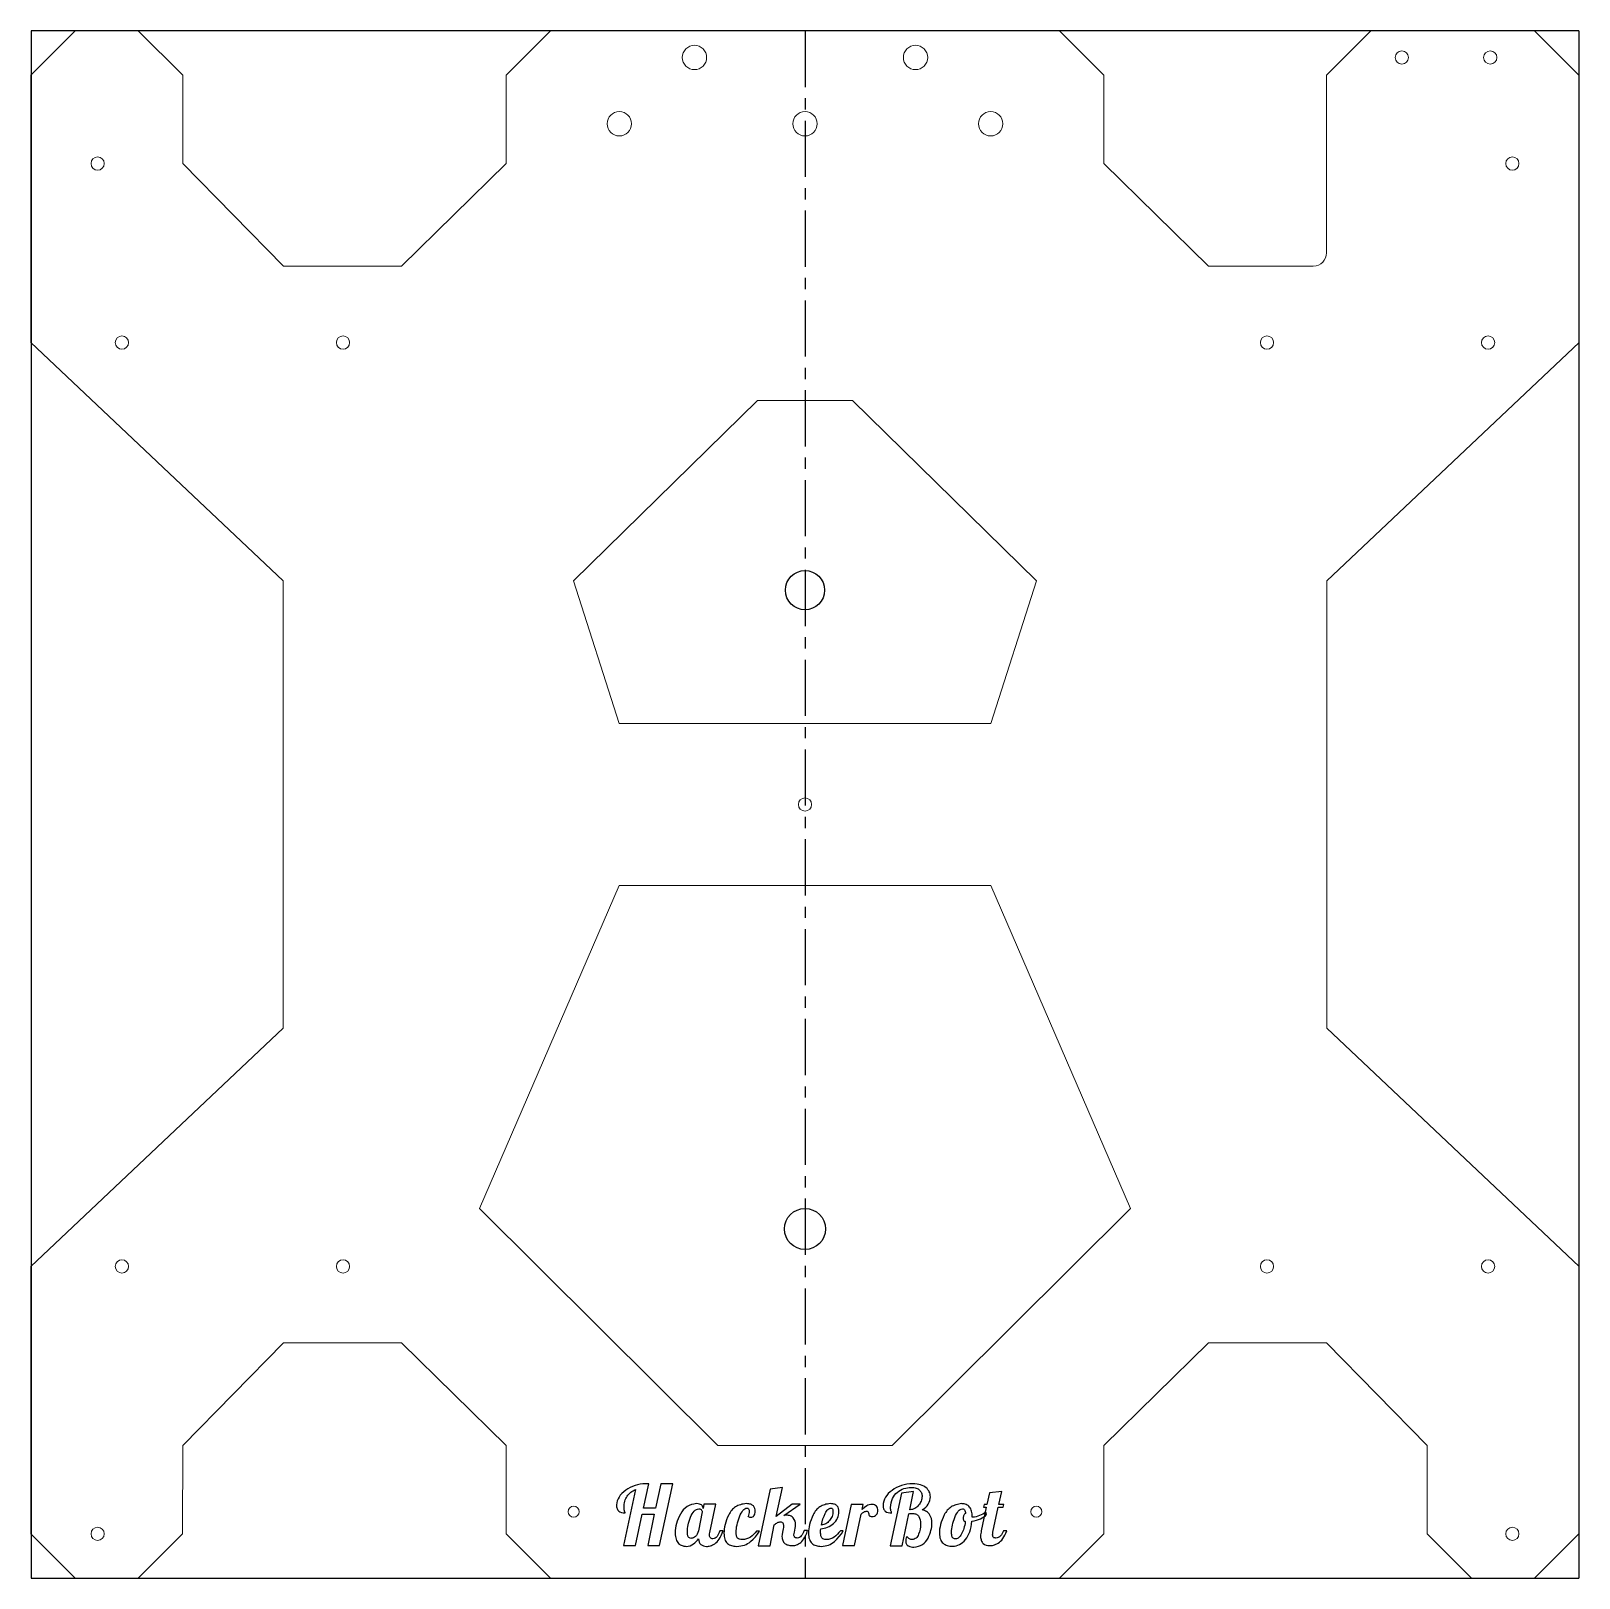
# Model space of a CAD drawing. Header units: millimetres. Extents: x 0 to 350, y 0 to 350.
import ezdxf

# ---------------------------------------------------------------- set-up
doc = ezdxf.new("R2010")
doc.units = ezdxf.units.MM
doc.linetypes.add('CENTERX2', pattern=[20.32, 12.7, -2.54, 2.54, -2.54])

msp = doc.modelspace()

# ---------------------------------------------------------------- linework, layer by layer
at = {"color": 7, "linetype": 'Continuous', "lineweight": 15}
for p, q in [((9.92, 350), (-0.08, 340)), ((24.2, 350), (9.92, 350)), ((34.28, 340), (24.2, 350)), ((117.4, 350), (107.4, 340)), ((232.6, 350), (117.4, 350)), ((242.6, 340), (232.6, 350)), ((302.98, 350), (292.98, 340)), ((340, 350), (302.98, 350)), ((350, 340), (340, 350)), ((-0.08, 340), (-0.08, 279.5)), ((34.28, 320), (34.28, 340)), ((107.4, 340), (107.4, 320)), ((242.6, 320), (242.6, 340)), ((292.98, 340), (292.98, 299.81)), ((350.08, 279.5), (350, 340)), ((57.02, 296.81), (34.28, 320)), ((107.4, 320), (83.75, 296.81)), ((266.25, 296.81), (242.6, 320)), ((83.75, 296.81), (57.02, 296.81)), ((289.98, 296.81), (266.25, 296.81)), ((-0.08, 279.5), (57, 225.61)), ((293, 225.61), (350.08, 279.5)), ((164.25, 266.38), (122.66, 225.61)), ((185.75, 266.38), (164.25, 266.38)), ((227.34, 225.61), (185.75, 266.38)), ((57, 225.61), (57, 124.39)), ((122.66, 225.61), (133, 193.29)), ((217, 193.29), (227.34, 225.61)), ((293, 124.39), (293, 225.61)), ((133, 193.29), (217, 193.29)), ((133, 156.71), (101.35, 83.62)), ((217, 156.71), (133, 156.71)), ((248.65, 83.62), (217, 156.71)), ((57, 124.39), (-0.08, 70.5)), ((350.08, 70.5), (293, 124.39)), ((101.35, 83.62), (155.25, 30)), ((194.75, 30), (248.65, 83.62)), ((-0.08, 70.5), (-0.08, 10)), ((350, 10), (350.08, 70.5)), ((34.28, 30), (57.02, 53.19)), ((57.02, 53.19), (83.75, 53.19)), ((83.75, 53.19), (107.4, 30)), ((242.6, 30), (266.25, 53.19)), ((266.25, 53.19), (292.98, 53.19)), ((292.98, 53.19), (315.72, 30)), ((34.2, 10), (34.28, 30)), ((107.4, 30), (107.4, 10)), ((155.25, 30), (194.75, 30)), ((242.6, 10), (242.6, 30)), ((315.72, 30), (315.72, 10)), ((-0.08, 10), (9.92, 0)), ((24.2, 0), (34.2, 10)), ((107.4, 10), (117.4, 0)), ((232.6, 0), (242.6, 10)), ((315.72, 10), (325.72, 0)), ((340, 0), (350, 10)), ((117.4, 0), (232.6, 0)), ((325.72, 0), (340, 0)), ((9.92, 0), (24.2, 0))]:
    msp.add_line(p, q, dxfattribs=at)
at = {"color": 7, "linetype": 'Continuous'}
for p, q in [((350, 350), (0, 350)), ((0, 350), (0, 0)), ((350, 350), (350, 0)), ((0, 0), (350, 0))]:
    msp.add_line(p, q, dxfattribs=at)
at = {"color": 7, "linetype": 'CENTERX2'}
msp.add_line((175, 350), (175, 0), dxfattribs=at)
at = {"color": 7, "linetype": 'Continuous', "flags": 128}
for points in [[(139.64, 21.31), (139.27, 21.33), (138.89, 21.34), (138.89, 21.34), (138.29, 21.3), (137.69, 21.23), (137.12, 21.1), (136.55, 20.94), (136.01, 20.73), (135.47, 20.49), (134.96, 20.2), (134.45, 19.87), (133.99, 19.51), (133.58, 19.13), (133.23, 18.74), (132.94, 18.33), (132.71, 17.91), (132.53, 17.47), (132.42, 17.01), (132.36, 16.54), (132.36, 16.54), (132.37, 16.31), (132.39, 16.09), (132.43, 15.89), (132.49, 15.7), (132.56, 15.54), (132.65, 15.39), (132.75, 15.26), (132.87, 15.15), (133.15, 14.97), (133.48, 14.85), (133.88, 14.77), (134.33, 14.75), (134.33, 14.75), (134.31, 14.81), (134.28, 14.89), (134.24, 14.98), (134.19, 15.09), (134.14, 15.24), (134.11, 15.44), (134.08, 15.69), (134.07, 16.01), (134.07, 16.01), (134.08, 16.37), (134.12, 16.72), (134.17, 17.05), (134.25, 17.37), (134.34, 17.67), (134.46, 17.97), (134.6, 18.24), (134.76, 18.51), (134.94, 18.76), (135.14, 18.99), (135.35, 19.21), (135.58, 19.41), (135.83, 19.59), (136.1, 19.76), (136.38, 19.91), (136.69, 20.05), (136.69, 20.05), (133.98, 7.34), (133.98, 7.34), (136.67, 7.34), (136.67, 7.34), (138.16, 14.44), (138.16, 14.44), (140.91, 14.44), (140.91, 14.44), (139.42, 7.34), (139.42, 7.34), (142.11, 7.34), (142.11, 7.34), (145.08, 21.31), (145.08, 21.31), (142.39, 21.31), (142.39, 21.31), (141.19, 15.8), (141.19, 15.8), (138.44, 15.8), (138.44, 15.8), (139.64, 21.31)], [(196.81, 19.23), (194.26, 7.32), (194.26, 7.32), (196.96, 7.32), (196.96, 7.32), (198.49, 14.56), (198.49, 14.56), (198.75, 14.58), (198.99, 14.6), (199.2, 14.61), (199.35, 14.61), (199.35, 14.61), (199.59, 14.6), (199.82, 14.56), (200.02, 14.5), (200.21, 14.43), (200.37, 14.33), (200.52, 14.21), (200.64, 14.07), (200.75, 13.91), (200.92, 13.55), (201.04, 13.15), (201.11, 12.7), (201.13, 12.21), (201.13, 12.21), (201.1, 11.61), (201.02, 11.03), (200.88, 10.46), (200.7, 9.89), (200.58, 9.63), (200.44, 9.4), (200.29, 9.21), (200.12, 9.04), (199.93, 8.91), (199.73, 8.81), (199.5, 8.74), (199.26, 8.71), (199.26, 8.71), (199.1, 8.71), (198.95, 8.74), (198.8, 8.79), (198.65, 8.86), (198.5, 8.96), (198.34, 9.08), (198.18, 9.23), (198.01, 9.4), (198.01, 9.4), (197.9, 9.08), (197.82, 8.8), (197.78, 8.54), (197.77, 8.31), (197.77, 8.31), (197.79, 8.12), (197.82, 7.95), (197.87, 7.79), (197.94, 7.65), (198.03, 7.52), (198.13, 7.42), (198.25, 7.32), (198.39, 7.25), (198.69, 7.13), (198.99, 7.05), (199.3, 7), (199.61, 7), (199.61, 7), (200.17, 7.06), (200.68, 7.18), (201.14, 7.35), (201.57, 7.58), (201.95, 7.86), (202.28, 8.19), (202.58, 8.57), (202.83, 9), (203.04, 9.46), (203.22, 9.91), (203.38, 10.35), (203.5, 10.78), (203.6, 11.2), (203.66, 11.61), (203.7, 12.01), (203.7, 12.4), (203.7, 12.4), (203.68, 12.94), (203.58, 13.44), (203.42, 13.91), (203.19, 14.34), (203.05, 14.54), (202.89, 14.72), (202.71, 14.88), (202.51, 15.03), (202.29, 15.15), (202.05, 15.26), (201.78, 15.35), (201.5, 15.42), (201.5, 15.42), (201.92, 15.7), (202.3, 16.02), (202.62, 16.37), (202.88, 16.75), (203.09, 17.15), (203.24, 17.56), (203.33, 17.97), (203.36, 18.39), (203.36, 18.39), (203.34, 18.68), (203.3, 18.96), (203.23, 19.24), (203.12, 19.5), (202.99, 19.75), (202.82, 19.99), (202.63, 20.22), (202.4, 20.44), (202.14, 20.64), (201.85, 20.82), (201.52, 20.97), (201.16, 21.1), (200.77, 21.2), (200.34, 21.27), (199.88, 21.32), (199.39, 21.34), (199.39, 21.34), (198.72, 21.3), (198.07, 21.22), (197.45, 21.1), (196.85, 20.94), (196.27, 20.73), (195.72, 20.47), (195.2, 20.18), (194.69, 19.84), (194.23, 19.48), (193.83, 19.09), (193.49, 18.69), (193.2, 18.27), (192.98, 17.83), (192.81, 17.37), (192.7, 16.9), (192.65, 16.41), (192.65, 16.41), (192.66, 16.19), (192.68, 15.99), (192.73, 15.8), (192.78, 15.63), (192.86, 15.47), (192.95, 15.34), (193.05, 15.22), (193.17, 15.11), (193.46, 14.94), (193.79, 14.83), (194.18, 14.76), (194.62, 14.74), (194.62, 14.74), (194.6, 14.79), (194.57, 14.87), (194.53, 14.96), (194.48, 15.06), (194.43, 15.2), (194.39, 15.4), (194.37, 15.65), (194.36, 15.96), (194.36, 15.96), (194.4, 16.52), (194.48, 17.04), (194.61, 17.52), (194.78, 17.97), (194.99, 18.38), (195.24, 18.75), (195.53, 19.09), (195.87, 19.39), (196.23, 19.65), (196.6, 19.88), (196.98, 20.07), (197.37, 20.22), (197.77, 20.34), (198.17, 20.43), (198.59, 20.48), (199.02, 20.5), (199.02, 20.5), (199.33, 20.49), (199.63, 20.45), (199.9, 20.4), (200.15, 20.33), (200.37, 20.25), (200.57, 20.15), (200.75, 20.03), (200.91, 19.89), (201.04, 19.74), (201.16, 19.58), (201.26, 19.42), (201.34, 19.25), (201.4, 19.07), (201.44, 18.88), (201.47, 18.69), (201.47, 18.48), (201.47, 18.48), (201.46, 18.21), (201.41, 17.94), (201.35, 17.68), (201.27, 17.42), (201.16, 17.17), (201.03, 16.92), (200.87, 16.68), (200.69, 16.45), (200.5, 16.23), (200.29, 16.03), (200.07, 15.87), (199.84, 15.73), (199.6, 15.62), (199.34, 15.54), (199.07, 15.49), (198.79, 15.46), (198.79, 15.46), (198.68, 15.46), (198.68, 15.46), (199.56, 19.6), (199.56, 19.6), (196.81, 19.23)], [(172.08, 16.75), (168.48, 13.92), (168.48, 13.92), (169.88, 20.48), (169.88, 20.48), (167.11, 20.11), (167.11, 20.11), (164.4, 7.32), (164.4, 7.32), (167.09, 7.32), (167.09, 7.32), (168.06, 12.02), (168.06, 12.02), (168.25, 12.17), (168.44, 12.32), (168.61, 12.43), (168.79, 12.53), (168.96, 12.61), (169.13, 12.67), (169.29, 12.7), (169.45, 12.72), (169.45, 12.72), (169.61, 12.7), (169.75, 12.65), (169.87, 12.57), (169.97, 12.47), (170.04, 12.34), (170.09, 12.19), (170.12, 12.01), (170.12, 11.81), (170.12, 11.81), (170.1, 11.47), (170.05, 11.1), (170.05, 11.1), (169.9, 10.36), (169.9, 10.36), (169.82, 9.85), (169.79, 9.37), (169.79, 9.37), (169.8, 9.13), (169.83, 8.91), (169.88, 8.69), (169.95, 8.5), (170.03, 8.32), (170.13, 8.15), (170.26, 8), (170.39, 7.87), (170.55, 7.75), (170.72, 7.64), (170.92, 7.55), (171.13, 7.48), (171.36, 7.42), (171.6, 7.38), (171.87, 7.35), (172.15, 7.34), (172.15, 7.34), (172.32, 7.33), (172.51, 7.35), (172.7, 7.38), (172.9, 7.44), (173.11, 7.51), (173.33, 7.61), (173.56, 7.73), (173.8, 7.88), (174.03, 8.05), (174.27, 8.28), (174.5, 8.56), (174.73, 8.9), (174.95, 9.28), (175.17, 9.71), (175.38, 10.19), (175.59, 10.72), (175.59, 10.72), (174.81, 10.73), (174.81, 10.73), (174.66, 10.37), (174.5, 10.05), (174.34, 9.76), (174.17, 9.52), (173.99, 9.32), (173.77, 9.17), (173.52, 9.08), (173.24, 9.05), (173.24, 9.05), (173.04, 9.07), (172.88, 9.11), (172.75, 9.17), (172.65, 9.26), (172.59, 9.37), (172.54, 9.49), (172.51, 9.61), (172.5, 9.75), (172.5, 9.75), (172.54, 10.06), (172.6, 10.36), (172.6, 10.36), (172.81, 11.31), (172.81, 11.31), (172.85, 11.68), (172.87, 12.04), (172.87, 12.04), (172.84, 12.48), (172.74, 12.89), (172.58, 13.26), (172.36, 13.59), (172.22, 13.73), (172.07, 13.86), (171.9, 13.97), (171.72, 14.06), (171.51, 14.13), (171.3, 14.18), (171.06, 14.22), (170.81, 14.23), (170.81, 14.23), (170.5, 14.21), (170.19, 14.16), (170.19, 14.16), (173.94, 16.75), (173.94, 16.75), (172.08, 16.75)], [(216.72, 19.24), (216.15, 16.67), (216.15, 16.67), (215.53, 16.67), (215.53, 16.67), (215.38, 16), (215.38, 16), (216, 16), (216, 16), (214.87, 10.71), (214.87, 10.71), (214.81, 10.38), (214.76, 10.06), (214.73, 9.76), (214.72, 9.49), (214.72, 9.49), (214.73, 9.21), (214.76, 8.96), (214.81, 8.73), (214.88, 8.51), (214.96, 8.32), (215.06, 8.14), (215.17, 7.98), (215.31, 7.85), (215.61, 7.62), (215.95, 7.46), (216.32, 7.37), (216.74, 7.34), (216.74, 7.34), (216.95, 7.34), (217.16, 7.35), (217.39, 7.39), (217.63, 7.45), (217.88, 7.53), (218.14, 7.63), (218.41, 7.76), (218.68, 7.91), (218.96, 8.09), (219.23, 8.32), (219.5, 8.6), (219.75, 8.93), (219.99, 9.3), (220.23, 9.72), (220.45, 10.19), (220.67, 10.71), (220.67, 10.71), (219.89, 10.71), (219.89, 10.71), (219.76, 10.36), (219.61, 10.05), (219.42, 9.77), (219.21, 9.53), (218.98, 9.32), (218.73, 9.18), (218.48, 9.09), (218.2, 9.05), (218.2, 9.05), (218.02, 9.06), (217.86, 9.08), (217.73, 9.13), (217.62, 9.2), (217.54, 9.29), (217.48, 9.42), (217.45, 9.57), (217.44, 9.75), (217.44, 9.75), (217.45, 10.02), (217.51, 10.35), (217.51, 10.35), (218.71, 16), (218.71, 16), (219.83, 16), (219.83, 16), (219.98, 16.67), (219.98, 16.67), (218.86, 16.67), (218.86, 16.67), (219.49, 19.61), (219.49, 19.61), (216.72, 19.24)], [(152.15, 16.73), (151.94, 15.74), (151.94, 15.74), (151.94, 15.87), (151.94, 15.87), (151.92, 16.07), (151.85, 16.25), (151.74, 16.41), (151.58, 16.55), (151.37, 16.67), (151.11, 16.75), (150.8, 16.81), (150.43, 16.83), (150.43, 16.83), (149.84, 16.75), (149.29, 16.62), (148.78, 16.42), (148.31, 16.15), (147.88, 15.83), (147.48, 15.44), (147.13, 14.99), (146.81, 14.48), (146.54, 13.93), (146.3, 13.39), (146.1, 12.85), (145.93, 12.32), (145.8, 11.78), (145.71, 11.25), (145.66, 10.73), (145.64, 10.2), (145.64, 10.2), (145.66, 9.8), (145.7, 9.43), (145.76, 9.09), (145.85, 8.78), (145.95, 8.5), (146.08, 8.25), (146.23, 8.04), (146.4, 7.85), (146.59, 7.68), (146.78, 7.54), (146.98, 7.43), (147.19, 7.33), (147.41, 7.26), (147.63, 7.21), (147.87, 7.18), (148.11, 7.17), (148.11, 7.17), (148.59, 7.22), (149.02, 7.32), (149.42, 7.49), (149.78, 7.71), (150.11, 7.98), (150.4, 8.26), (150.66, 8.57), (150.89, 8.89), (150.89, 8.89), (150.96, 8.5), (151.08, 8.15), (151.24, 7.85), (151.46, 7.61), (151.72, 7.42), (152.01, 7.28), (152.35, 7.2), (152.72, 7.17), (152.72, 7.17), (152.93, 7.17), (153.14, 7.18), (153.36, 7.22), (153.59, 7.29), (153.83, 7.37), (154.07, 7.48), (154.32, 7.61), (154.58, 7.76), (154.85, 7.95), (155.1, 8.19), (155.35, 8.48), (155.59, 8.82), (155.82, 9.2), (156.05, 9.64), (156.27, 10.12), (156.48, 10.66), (156.48, 10.66), (155.7, 10.66), (155.7, 10.66), (155.58, 10.31), (155.45, 9.98), (155.29, 9.68), (155.11, 9.41), (154.91, 9.18), (154.69, 9.02), (154.45, 8.91), (154.18, 8.87), (154.18, 8.87), (154, 8.89), (153.84, 8.93), (153.71, 8.99), (153.6, 9.08), (153.52, 9.2), (153.46, 9.34), (153.43, 9.5), (153.42, 9.69), (153.42, 9.69), (153.43, 9.97), (153.49, 10.3), (153.49, 10.3), (154.84, 16.73), (154.84, 16.73), (152.15, 16.73)], [(151.01, 15.67), (151.21, 15.64), (151.38, 15.59), (151.51, 15.5), (151.61, 15.39), (151.69, 15.27), (151.74, 15.16), (151.76, 15.05), (151.77, 14.95), (151.77, 14.95), (150.88, 10.66), (150.88, 10.66), (150.76, 10.27), (150.61, 9.93), (150.43, 9.64), (150.22, 9.41), (149.99, 9.23), (149.76, 9.1), (149.54, 9.01), (149.32, 8.99), (149.32, 8.99), (149.18, 8.98), (149.03, 9.01), (148.88, 9.08), (148.73, 9.18), (148.65, 9.25), (148.59, 9.35), (148.53, 9.47), (148.49, 9.62), (148.45, 9.79), (148.42, 9.99), (148.4, 10.22), (148.39, 10.47), (148.39, 10.47), (148.4, 10.85), (148.44, 11.23), (148.49, 11.63), (148.57, 12.03), (148.67, 12.44), (148.79, 12.87), (148.93, 13.3), (149.1, 13.74), (149.28, 14.15), (149.48, 14.52), (149.69, 14.84), (149.92, 15.11), (150.17, 15.32), (150.43, 15.49), (150.71, 15.6), (151, 15.67), (151, 15.67), (151.01, 15.67)], [(162.15, 13.98), (162.32, 13.88), (162.48, 13.81), (162.64, 13.77), (162.79, 13.75), (162.79, 13.75), (162.99, 13.77), (163.16, 13.84), (163.32, 13.94), (163.46, 14.09), (163.58, 14.28), (163.67, 14.52), (163.72, 14.8), (163.75, 15.12), (163.75, 15.12), (163.73, 15.44), (163.66, 15.75), (163.53, 16.03), (163.34, 16.3), (163.22, 16.42), (163.08, 16.52), (162.91, 16.62), (162.72, 16.69), (162.51, 16.75), (162.27, 16.8), (162, 16.82), (161.72, 16.84), (161.72, 16.84), (161.37, 16.8), (161.04, 16.75), (160.72, 16.68), (160.41, 16.6), (160.12, 16.5), (159.84, 16.38), (159.57, 16.25), (159.31, 16.1), (159.07, 15.93), (158.85, 15.75), (158.63, 15.55), (158.43, 15.33), (158.24, 15.1), (158.07, 14.86), (157.91, 14.59), (157.76, 14.31), (157.49, 13.74), (157.27, 13.18), (157.07, 12.63), (156.92, 12.1), (156.8, 11.59), (156.72, 11.09), (156.68, 10.6), (156.67, 10.13), (156.67, 10.13), (156.68, 9.75), (156.73, 9.4), (156.79, 9.07), (156.87, 8.77), (156.98, 8.5), (157.12, 8.26), (157.28, 8.04), (157.46, 7.85), (157.66, 7.69), (157.88, 7.55), (158.12, 7.43), (158.38, 7.33), (158.65, 7.26), (158.94, 7.21), (159.24, 7.18), (159.57, 7.17), (159.57, 7.17), (160.03, 7.2), (160.47, 7.26), (160.89, 7.35), (161.29, 7.46), (161.67, 7.61), (162.02, 7.79), (162.36, 8), (162.68, 8.24), (163.27, 8.77), (163.81, 9.35), (164.28, 9.96), (164.7, 10.62), (164.7, 10.62), (164.06, 10.62), (164.06, 10.62), (163.73, 10.22), (163.38, 9.87), (163.02, 9.54), (162.64, 9.26), (162.24, 9.02), (161.8, 8.85), (161.31, 8.75), (160.78, 8.71), (160.78, 8.71), (160.46, 8.72), (160.19, 8.77), (159.95, 8.87), (159.76, 9.02), (159.68, 9.11), (159.61, 9.22), (159.55, 9.36), (159.5, 9.51), (159.47, 9.67), (159.44, 9.86), (159.42, 10.07), (159.42, 10.3), (159.42, 10.3), (159.44, 10.73), (159.48, 11.17), (159.54, 11.6), (159.63, 12.04), (159.73, 12.49), (159.86, 12.94), (160.01, 13.39), (160.18, 13.85), (160.37, 14.28), (160.56, 14.67), (160.76, 14.99), (160.96, 15.27), (161.18, 15.49), (161.39, 15.66), (161.62, 15.78), (161.85, 15.84), (161.85, 15.84), (161.97, 15.82), (162.08, 15.78), (162.17, 15.71), (162.25, 15.63), (162.31, 15.52), (162.35, 15.39), (162.37, 15.24), (162.38, 15.06), (162.38, 15.06), (162.37, 14.81), (162.32, 14.54), (162.25, 14.26), (162.15, 13.95), (162.15, 13.95), (162.15, 13.98)], [(178.53, 10.36), (178.54, 10.74), (178.57, 11.15), (178.57, 11.15), (178.98, 11.2), (179.37, 11.27), (179.75, 11.37), (180.12, 11.51), (180.47, 11.67), (180.81, 11.86), (181.13, 12.08), (181.44, 12.33), (181.72, 12.61), (181.96, 12.9), (182.17, 13.21), (182.35, 13.54), (182.48, 13.89), (182.59, 14.25), (182.65, 14.64), (182.69, 15.04), (182.69, 15.04), (182.67, 15.39), (182.6, 15.71), (182.48, 16.01), (182.3, 16.28), (182.19, 16.41), (182.05, 16.51), (181.89, 16.61), (181.71, 16.68), (181.49, 16.74), (181.26, 16.79), (181.01, 16.82), (180.73, 16.83), (180.73, 16.83), (180.39, 16.8), (180.06, 16.74), (179.75, 16.68), (179.45, 16.59), (179.16, 16.49), (178.89, 16.38), (178.63, 16.24), (178.38, 16.09), (178.14, 15.93), (177.92, 15.75), (177.71, 15.55), (177.51, 15.33), (177.33, 15.1), (177.16, 14.86), (177, 14.59), (176.85, 14.31), (176.59, 13.74), (176.37, 13.19), (176.18, 12.65), (176.03, 12.13), (175.91, 11.62), (175.83, 11.12), (175.79, 10.65), (175.78, 10.18), (175.78, 10.18), (175.8, 9.79), (175.84, 9.43), (175.9, 9.1), (175.99, 8.8), (176.1, 8.52), (176.23, 8.27), (176.39, 8.05), (176.58, 7.86), (176.78, 7.69), (177, 7.55), (177.24, 7.43), (177.49, 7.33), (177.76, 7.26), (178.05, 7.21), (178.35, 7.18), (178.68, 7.17), (178.68, 7.17), (179.11, 7.2), (179.53, 7.26), (179.93, 7.35), (180.31, 7.46), (180.68, 7.62), (181.02, 7.8), (181.35, 8.01), (181.66, 8.25), (182.23, 8.79), (182.75, 9.38), (183.22, 10.02), (183.64, 10.7), (183.64, 10.7), (183, 10.7), (183, 10.7), (182.67, 10.29), (182.33, 9.91), (181.97, 9.58), (181.61, 9.28), (181.22, 9.04), (180.8, 8.86), (180.33, 8.75), (179.83, 8.71), (179.83, 8.71), (179.52, 8.72), (179.26, 8.78), (179.04, 8.88), (178.85, 9.03), (178.78, 9.13), (178.71, 9.24), (178.66, 9.38), (178.61, 9.54), (178.58, 9.71), (178.55, 9.91), (178.54, 10.13), (178.53, 10.36), (178.53, 10.36), (178.53, 10.36)], [(181.32, 15.07), (181.3, 14.78), (181.26, 14.49), (181.2, 14.22), (181.11, 13.95), (181, 13.7), (180.87, 13.45), (180.71, 13.22), (180.54, 12.99), (180.34, 12.78), (180.14, 12.59), (179.93, 12.43), (179.7, 12.3), (179.47, 12.19), (179.23, 12.1), (178.97, 12.03), (178.71, 12), (178.71, 12), (178.87, 12.7), (179.07, 13.38), (179.31, 14.01), (179.58, 14.61), (179.73, 14.88), (179.88, 15.12), (180.04, 15.33), (180.2, 15.5), (180.36, 15.63), (180.53, 15.74), (180.7, 15.8), (180.87, 15.84), (180.87, 15.84), (180.99, 15.82), (181.08, 15.78), (181.16, 15.72), (181.23, 15.63), (181.27, 15.52), (181.3, 15.4), (181.32, 15.24), (181.32, 15.07), (181.32, 15.07), (181.32, 15.07)], [(185.48, 16.67), (183.49, 7.34), (183.49, 7.34), (186.19, 7.34), (186.19, 7.34), (187.68, 14.43), (187.68, 14.43), (188.01, 14.72), (188.33, 14.94), (188.49, 15.03), (188.66, 15.09), (188.85, 15.12), (189.05, 15.13), (189.05, 15.13), (189.2, 15.07), (189.31, 14.94), (189.38, 14.76), (189.41, 14.52), (189.42, 14.39), (189.46, 14.28), (189.52, 14.18), (189.6, 14.1), (189.7, 14.03), (189.82, 13.97), (189.97, 13.93), (190.13, 13.9), (190.13, 13.9), (190.45, 13.94), (190.73, 14.02), (190.96, 14.16), (191.15, 14.34), (191.29, 14.55), (191.39, 14.78), (191.46, 15.02), (191.48, 15.26), (191.48, 15.26), (191.45, 15.53), (191.39, 15.78), (191.29, 16.02), (191.15, 16.23), (190.96, 16.41), (190.74, 16.55), (190.48, 16.63), (190.19, 16.67), (190.19, 16.67), (189.86, 16.64), (189.55, 16.57), (189.25, 16.45), (188.96, 16.3), (188.43, 15.93), (187.92, 15.51), (187.92, 15.51), (188.17, 16.67), (188.17, 16.67), (185.48, 16.67)], [(210.45, 16.83), (210.11, 16.79), (209.78, 16.74), (209.46, 16.67), (209.15, 16.59), (208.86, 16.49), (208.58, 16.37), (208.32, 16.24), (208.06, 16.09), (207.82, 15.92), (207.6, 15.74), (207.38, 15.54), (207.18, 15.32), (206.99, 15.09), (206.82, 14.84), (206.65, 14.58), (206.51, 14.3), (206.24, 13.72), (206.01, 13.17), (205.82, 12.63), (205.66, 12.1), (205.54, 11.59), (205.46, 11.09), (205.42, 10.61), (205.41, 10.14), (205.41, 10.14), (205.43, 9.76), (205.47, 9.4), (205.53, 9.08), (205.63, 8.78), (205.74, 8.51), (205.88, 8.26), (206.05, 8.05), (206.24, 7.86), (206.45, 7.7), (206.67, 7.56), (206.91, 7.44), (207.17, 7.34), (207.44, 7.27), (207.73, 7.22), (208.04, 7.19), (208.36, 7.18), (208.36, 7.18), (208.78, 7.21), (209.19, 7.29), (209.58, 7.41), (209.96, 7.58), (210.32, 7.79), (210.66, 8.05), (210.99, 8.35), (211.3, 8.7), (211.59, 9.09), (211.85, 9.52), (212.08, 9.98), (212.27, 10.48), (212.44, 11.01), (212.58, 11.58), (212.69, 12.19), (212.77, 12.83), (212.77, 12.83), (213.28, 12.93), (213.76, 13.06), (214.23, 13.22), (214.67, 13.41), (215.08, 13.62), (215.46, 13.85), (215.79, 14.11), (216.08, 14.39), (216.08, 14.39), (215.91, 14.9), (215.91, 14.9), (215.59, 14.68), (215.25, 14.48), (214.88, 14.3), (214.49, 14.12), (214.1, 13.97), (213.73, 13.87), (213.37, 13.8), (213.03, 13.77), (213.03, 13.77), (212.94, 13.78), (212.83, 13.81), (212.83, 13.81), (212.82, 14.17), (212.79, 14.51), (212.75, 14.83), (212.68, 15.12), (212.6, 15.39), (212.5, 15.63), (212.38, 15.86), (212.24, 16.06), (212.08, 16.24), (211.9, 16.39), (211.71, 16.52), (211.49, 16.63), (211.26, 16.71), (211.01, 16.77), (210.74, 16.81), (210.45, 16.82), (210.45, 16.82), (210.45, 16.83)], [(209.09, 8.87), (208.85, 8.88), (208.65, 8.93), (208.49, 9.02), (208.36, 9.16), (208.31, 9.25), (208.27, 9.36), (208.23, 9.48), (208.2, 9.63), (208.18, 9.79), (208.17, 9.97), (208.16, 10.17), (208.16, 10.39), (208.16, 10.39), (208.17, 10.78), (208.21, 11.17), (208.27, 11.58), (208.35, 11.99), (208.46, 12.41), (208.58, 12.84), (208.72, 13.28), (208.89, 13.72), (209.07, 14.14), (209.26, 14.51), (209.46, 14.83), (209.67, 15.1), (209.88, 15.32), (210.11, 15.49), (210.35, 15.6), (210.6, 15.67), (210.6, 15.67), (210.76, 15.65), (210.9, 15.61), (211.02, 15.53), (211.11, 15.42), (211.18, 15.27), (211.24, 15.08), (211.28, 14.85), (211.29, 14.58), (211.29, 14.58), (211.19, 14.51), (211.09, 14.43), (211, 14.33), (210.93, 14.21), (210.86, 14.08), (210.82, 13.92), (210.79, 13.75), (210.77, 13.56), (210.77, 13.56), (210.77, 13.42), (210.79, 13.29), (210.82, 13.17), (210.87, 13.06), (210.95, 12.97), (211.03, 12.89), (211.14, 12.83), (211.26, 12.78), (211.26, 12.78), (211.2, 12.36), (211.12, 11.96), (211.03, 11.58), (210.93, 11.23), (210.82, 10.89), (210.7, 10.57), (210.57, 10.27), (210.42, 9.99), (210.27, 9.73), (210.11, 9.51), (209.95, 9.32), (209.79, 9.16), (209.62, 9.04), (209.46, 8.95), (209.28, 8.89), (209.11, 8.87), (209.11, 8.87), (209.09, 8.87)]]:
    msp.add_lwpolyline(points, dxfattribs=at)
at = {"color": 7, "linetype": 'Continuous', "lineweight": 15}
for centre, radius in [((150, 344), 2.75), ((200, 344), 2.75), ((310, 344), 1.5), ((330, 344), 1.5), ((133, 329), 2.75), ((175, 329), 2.75), ((217, 329), 2.75), ((15, 320), 1.5), ((335, 320), 1.5), ((20.5, 279.5), 1.5), ((70.5, 279.5), 1.5), ((279.5, 279.5), 1.5), ((329.5, 279.5), 1.5), ((175, 175), 1.5), ((20.5, 70.5), 1.5), ((70.5, 70.5), 1.5), ((279.5, 70.5), 1.5), ((329.5, 70.5), 1.5), ((122.66, 15), 1.25), ((227.34, 15), 1.25), ((15, 10), 1.5), ((335, 10), 1.5)]:
    msp.add_circle(centre, radius, dxfattribs=at)
at = {"color": 7, "linetype": 'Continuous'}
for centre, radius in [((175, 223.49), 4.44), ((175, 78.97), 4.64)]:
    msp.add_circle(centre, radius, dxfattribs=at)
at = {"color": 7, "linetype": 'Continuous', "lineweight": 15}
msp.add_arc((289.98, 299.81), 3, 270, 0, dxfattribs=at)

doc.saveas('drawing.dxf')
